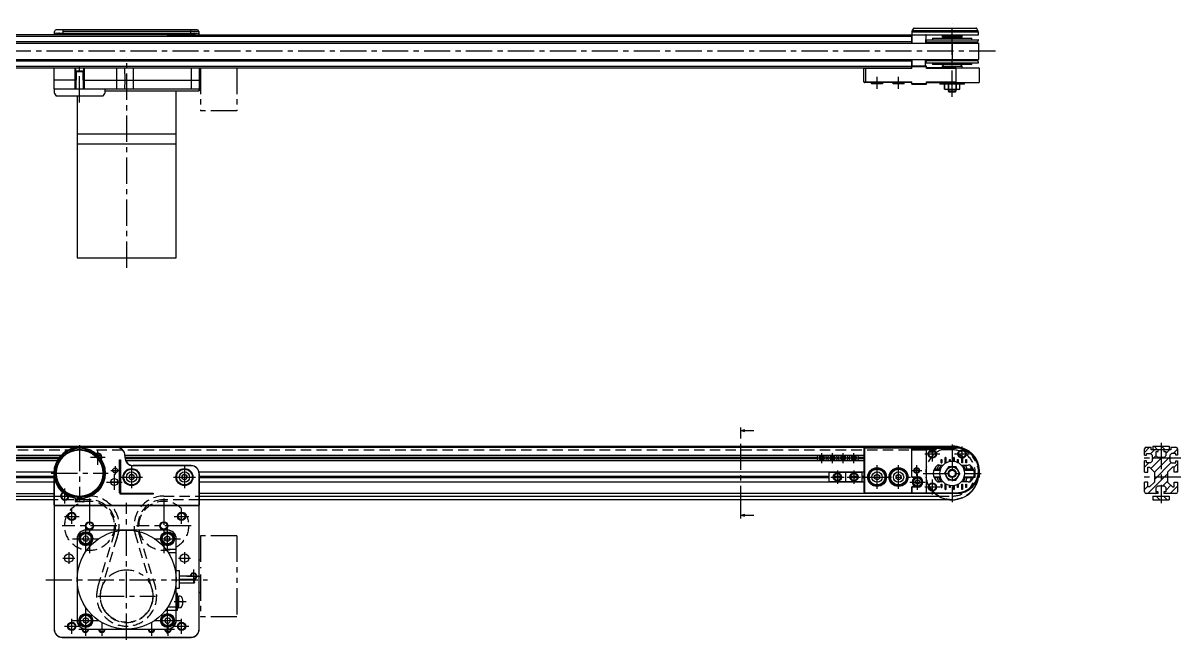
# Model space of a CAD drawing. Extents: x 0 to 1371, y -8 to 382.
# Drawn here: x 670 to 1371, y 9 to 382 of the extents above; entities that cross this region are included whole.
import ezdxf

# ---------------------------------------------------------------- set-up
doc = ezdxf.new("R2010")
doc.units = 0
doc.header["$LTSCALE"] = 0.5
for name, pattern in [('CENTER', [50.8, 31.75, -6.35, 6.35, -6.35]), ('DASHED', [19.05, 12.7, -6.35]), ('PHANTOM', [63.5, 31.75, -6.35, 6.35, -6.35, 6.35, -6.35])]:
    doc.linetypes.add(name, pattern=pattern)
for name, color, linetype in [('MSM_CENTER', 1, 'CENTER'), ('MSM_CONTINUOUS', 7, 'CONTINUOUS'), ('MSM_DASHED', 4, 'DASHED'), ('MSM_IMAGINARY', 6, 'PHANTOM'), ('MSM_NARROW', 5, 'CONTINUOUS')]:
    doc.layers.add(name, color=color, linetype=linetype)

msp = doc.modelspace()

# ---------------------------------------------------------------- linework, layer by layer
at = {"layer": 'MSM_CENTER'}
for p, q in [((1232.2, 337.2), (1232.2, 381.7)), ((1258.4, 364.7), (206, 364.7)), ((703.72, 333.7), (703.72, 358.7)), ((732.22, 233.7), (732.22, 360.7)), ((1186.7, 341.95), (1186.7, 349.2)), ((1199.7, 341.95), (1199.7, 349.2)), ((703.72, 126.4), (703.72, 92)), ((1104.16, 85.9), (1104.16, 133.1)), ((1232.2, 126.68), (1232.2, 91.72)), ((1358.7, 127.7), (1358.7, 91.3)), ((714.72, 114.5), (714.72, 123.5)), ((1153.2, 115.5), (1153.2, 121.5)), ((1159.7, 115.5), (1159.7, 121.5)), ((1166.2, 115.5), (1166.2, 121.5)), ((1172.7, 115.5), (1172.7, 121.5)), ((1215.7, 121), (1224.7, 121)), ((1220.2, 116.5), (1220.2, 125.5)), ((1233.7, 121), (1242.7, 121)), ((1238.2, 116.5), (1238.2, 125.5)), ((710.22, 119), (719.22, 119)), ((725.22, 113.5), (725.22, 108.5)), ((735.22, 113.67), (735.22, 100.33)), ((767.22, 113.67), (767.22, 100.33)), ((1156.2, 118.5), (1148.02, 118.5)), ((1162.7, 118.5), (1156.7, 118.5)), ((1169.2, 118.5), (1163.2, 118.5)), ((1177.88, 118.5), (1169.7, 118.5)), ((1186.7, 99.8), (1186.7, 114.2)), ((1199.7, 99.8), (1199.7, 114.2)), ((1210.7, 107.8), (1210.7, 114.2)), ((1370.7, 118.5), (1346.7, 118.5)), ((686.52, 109.39), (720.92, 109.39)), ((722.72, 111), (727.72, 111)), ((724.72, 108.75), (724.72, 99.25)), ((728.54, 107), (741.89, 107)), ((760.54, 107), (773.89, 107)), ((1158.7, 107), (1166.7, 107)), ((1162.7, 111), (1162.7, 103)), ((1168.7, 107), (1176.7, 107)), ((1172.7, 111), (1172.7, 103)), ((1179.5, 107), (1206.9, 107)), ((1207.5, 111), (1213.9, 111)), ((1211.2, 99.29), (1211.2, 108.71)), ((1214.72, 109.2), (1249.68, 109.2)), ((1220.2, 96.5), (1220.2, 105.5)), ((1370.7, 107), (1346.7, 107)), ((694.72, 91), (694.72, 100)), ((719.97, 104), (729.47, 104)), ((1206.49, 104), (1215.92, 104)), ((1215.7, 101), (1224.7, 101)), ((709.7, 94), (709.7, 61)), ((732.2, 8.5), (732.2, 91.5)), ((754.7, 94), (754.7, 61)), ((698.97, 78.7), (698.97, 87.7)), ((765.47, 78.7), (765.47, 87.7)), ((726.22, 77.5), (693.2, 77.5)), ((694.47, 83.2), (703.47, 83.2)), ((707.47, 61.7), (707.47, 77.7)), ((771.22, 77.5), (738.2, 77.5)), ((756.96, 61.7), (756.96, 77.7)), ((760.97, 83.2), (769.97, 83.2)), ((699.47, 69.7), (715.47, 69.7)), ((748.96, 69.7), (764.96, 69.7)), ((693.62, 58), (700.82, 58)), ((697.22, 61.6), (697.22, 54.4)), ((763.62, 58), (770.82, 58)), ((767.22, 61.6), (767.22, 54.4)), ((772.72, 51), (772.72, 43)), ((683.23, 44.88), (781.23, 44.88)), ((768.72, 47), (776.72, 47)), ((707.47, 12.2), (707.47, 28.2)), ((714.8, 35), (749.63, 35)), ((756.96, 12.2), (756.96, 28.2)), ((768.3, 31.45), (761.02, 31.45)), ((698.97, 12.2), (698.97, 21.2)), ((765.47, 12.2), (765.47, 21.2)), ((694.47, 16.7), (703.47, 16.7)), ((699.47, 20.2), (715.47, 20.2)), ((703.22, 15), (711.22, 15)), ((707.22, 19), (707.22, 11)), ((713.22, 15), (721.22, 15)), ((717.22, 19), (717.22, 11)), ((743.22, 15), (751.22, 15)), ((747.22, 19), (747.22, 11)), ((748.96, 20.2), (764.96, 20.2)), ((753.22, 15), (761.22, 15)), ((757.22, 19), (757.22, 11)), ((760.97, 16.7), (769.97, 16.7))]:
    msp.add_line(p, q, dxfattribs=at)
at = {"layer": 'MSM_CONTINUOUS'}
for p, q in [((1209.14, 378.7), (1246.61, 378.7)), ((772.88, 374.72), (256.7, 374.72)), ((1207.7, 373.7), (256.7, 373.7)), ((688.55, 374.72), (688.58, 376.72)), ((774.85, 377.7), (689.58, 377.7)), ((689.78, 375.7), (774.66, 375.7)), ((691.55, 374.72), (691.55, 375.7)), ((693.58, 377.7), (693.58, 375.7)), ((775.85, 376.72), (693.58, 376.72)), ((756.7, 374.7), (1207.7, 374.7)), ((770.85, 377.7), (770.85, 375.7)), ((772.88, 375.7), (772.88, 374.72)), ((773.88, 374.72), (773.88, 374.7)), ((775.85, 376.72), (775.88, 374.7)), ((1207.73, 376.25), (1207.7, 374.7)), ((1207.7, 374.7), (1207.7, 374.7)), ((1207.7, 374.7), (1207.7, 374.7)), ((1207.7, 374.7), (1248.1, 374.7)), ((1207.7, 374.7), (1207.7, 369.7)), ((1216.2, 374.5), (1207.7, 374.5)), ((1207.79, 369.7), (1207.7, 374.5)), ((1248.07, 376.25), (1207.73, 376.25)), ((1208.71, 378.45), (1207.99, 377.22)), ((1207.99, 377.22), (1247.8, 377.22)), ((1208.2, 374.7), (1208.2, 374.5)), ((1247.09, 378.45), (1208.71, 378.45)), ((1215.7, 374.7), (1215.7, 374.5)), ((1216.2, 374.5), (1216.11, 369.7)), ((1216.42, 371.7), (1247.98, 371.7)), ((1220.2, 372.7), (1220.2, 371.7)), ((1220.2, 372.7), (1244.2, 372.7)), ((1226.29, 373.2), (1226.29, 374)), ((1238.2, 374), (1226.29, 374)), ((1238.2, 373.2), (1226.29, 373.2)), ((1227.2, 373.2), (1227.2, 373.17)), ((1228.15, 372.8), (1227.22, 373.2)), ((1228.15, 372.8), (1230.25, 373.2)), ((1228.96, 372.98), (1228.15, 372.8)), ((1228.2, 374.7), (1228.2, 374)), ((1228.2, 372.71), (1228.2, 372.7)), ((1228.96, 372.98), (1228.3, 373.2)), ((1229.61, 373.1), (1228.5, 373.1)), ((1229.11, 373.12), (1228.77, 373.2)), ((1230.13, 373.2), (1228.96, 372.98)), ((1229.94, 373.16), (1229.78, 373.2)), ((1234.91, 373.1), (1230.26, 373.1)), ((1230.86, 373.1), (1230.53, 373.15)), ((1234.57, 373.2), (1236.75, 372.7)), ((1236.76, 372.8), (1235.04, 373.2)), ((1236.13, 373.1), (1235.47, 373.1)), ((1236.75, 372.7), (1235.85, 372.88)), ((1235.92, 373), (1236.18, 373.2)), ((1236.17, 373.19), (1236.19, 373.17)), ((1236.2, 374), (1236.2, 374.7)), ((1236.2, 372.7), (1236.2, 372.81)), ((1237.16, 373.2), (1236.76, 372.8)), ((1237.16, 373.2), (1237.19, 373.04)), ((1237.2, 372.99), (1237.2, 373.09)), ((1238.2, 373.2), (1238.2, 374)), ((1244.2, 371.7), (1244.2, 372.7)), ((1247.8, 377.22), (1247.09, 378.45)), ((1248.1, 374.7), (1248.07, 376.26)), ((216, 369.7), (1248.4, 369.7)), ((256.7, 370.7), (1207.7, 370.7)), ((1216.75, 370.2), (1216.75, 369.7)), ((1239.32, 370.2), (1216.75, 370.2)), ((1217.86, 370.2), (1217.86, 369.7)), ((1220.32, 370.2), (1220.32, 369.7)), ((1223.88, 370.2), (1223.88, 369.7)), ((1232.2, 369.7), (1232.2, 359.7)), ((1239.32, 369.7), (1239.32, 370.2)), ((1247.65, 370.2), (1239.33, 370.2)), ((1243.14, 369.7), (1243.14, 370.2)), ((1245.95, 369.7), (1245.95, 370.2)), ((1247.47, 369.7), (1247.47, 370.2)), ((1247.65, 369.7), (1247.65, 370.2)), ((1248.4, 359.7), (1248.4, 369.7)), ((216, 359.7), (1248.4, 359.7)), ((1207.7, 358.7), (256.7, 358.7)), ((1207.7, 354.7), (1207.7, 359.7)), ((1208.03, 355.9), (1207.96, 359.7)), ((1215.94, 359.7), (1215.87, 355.9)), ((1216.42, 357.7), (1247.98, 357.7)), ((1216.75, 359.7), (1216.75, 359.2)), ((1216.75, 359.2), (1239.32, 359.2)), ((1217.86, 359.7), (1217.86, 359.2)), ((1220.2, 357.7), (1220.2, 356.7)), ((1220.32, 359.7), (1220.32, 359.2)), ((1223.88, 359.7), (1223.88, 359.2)), ((1239.32, 359.2), (1239.32, 359.7)), ((1239.33, 359.2), (1247.65, 359.2)), ((1243.14, 359.2), (1243.14, 359.7)), ((1244.2, 356.7), (1244.2, 357.7)), ((1245.95, 359.2), (1245.95, 359.7)), ((1247.47, 359.2), (1247.47, 359.7)), ((1247.65, 359.2), (1247.65, 359.7)), ((256.7, 355.7), (1207.7, 355.7)), ((256.7, 354.7), (1207.7, 354.7)), ((688.22, 347.2), (688.35, 354.7)), ((700.98, 347.2), (700.98, 354.7)), ((701.22, 341.87), (701.44, 354.7)), ((701.22, 341.7), (701.22, 354.7)), ((701.57, 352.21), (701.39, 341.7)), ((706.02, 352.7), (701.41, 352.7)), ((705.86, 352.21), (701.57, 352.21)), ((706.05, 341.7), (705.86, 352.21)), ((705.99, 354.7), (706.22, 341.7)), ((706.22, 341.7), (706.22, 354.7)), ((706.42, 354.7), (706.42, 341.7)), ((726.22, 341.7), (726.22, 354.7)), ((731.22, 347.2), (731.09, 354.7)), ((736.22, 354.7), (736.22, 341.7)), ((771.22, 354.7), (771.22, 341.7)), ((776.09, 354.7), (776.22, 347.2)), ((1178.7, 346.2), (1178.7, 354.2)), ((1207.69, 354.2), (1178.7, 354.2)), ((1179.7, 354.7), (1179.7, 345.7)), ((1207.69, 354.2), (1207.71, 355.2)), ((1207.72, 355.7), (1207.71, 355.2)), ((1216.7, 355.2), (1207.71, 355.2)), ((1216.7, 355.7), (1207.72, 355.7)), ((1208.23, 355.7), (1208.03, 355.9)), ((1208.03, 355.9), (1215.87, 355.9)), ((1208.2, 355.9), (1208.23, 355.7)), ((1215.7, 355.9), (1215.67, 355.7)), ((1215.67, 355.7), (1215.87, 355.9)), ((1216.7, 354.2), (1216.7, 355.7)), ((1234.7, 354.7), (1216.7, 354.7)), ((1234.7, 354.2), (1216.7, 354.2)), ((1244.2, 356.7), (1220.2, 356.7)), ((1227.2, 356.7), (1226.2, 355.7)), ((1226.2, 355.7), (1226.2, 354.7)), ((1226.2, 355.7), (1238.2, 355.7)), ((1234.7, 345.7), (1234.7, 354.7)), ((1234.7, 354.7), (1248.2, 354.7)), ((1238.2, 355.7), (1237.2, 356.7)), ((1238.2, 354.7), (1238.2, 355.7)), ((1248.7, 346.2), (1248.7, 354.2)), ((700.98, 347.2), (688.22, 347.2)), ((688.31, 341.7), (688.22, 347.2)), ((700.98, 341.7), (700.98, 347.2)), ((706.22, 347.2), (776.22, 347.2)), ((731.12, 341.7), (731.22, 347.2)), ((776.22, 347.2), (776.12, 341.7)), ((1178.7, 346.2), (1207.69, 346.2)), ((1207.7, 345.7), (1179.2, 345.7)), ((1189.83, 344.95), (1183.57, 344.95)), ((1202.83, 344.95), (1196.58, 344.95)), ((1207.71, 345.2), (1207.69, 346.2)), ((1207.71, 345.2), (1216.7, 345.2)), ((1207.72, 344.7), (1207.71, 345.2)), ((1207.72, 344.7), (1216.7, 344.7)), ((1216.7, 346.2), (1234.7, 346.2)), ((1216.7, 344.7), (1216.7, 346.2)), ((1216.7, 345.7), (1248.2, 345.7)), ((1224.7, 345.7), (1224.7, 344.7)), ((1239.7, 344.7), (1224.7, 344.7)), ((1228.2, 344.7), (1227.6, 344.54)), ((1228.78, 344.7), (1227.6, 344.54)), ((1227.6, 344.54), (1227.6, 341.66)), ((1227.6, 344.54), (1227.6, 344.54)), ((1227.6, 341.66), (1227.6, 344.54)), ((1229.97, 344.54), (1228.78, 344.7)), ((1229.97, 344.54), (1230.02, 344.54)), ((1229.97, 341.66), (1229.97, 344.54)), ((1232.3, 344.7), (1230.02, 344.54)), ((1230.02, 344.54), (1230.02, 341.66)), ((1234.57, 344.54), (1232.3, 344.7)), ((1234.57, 341.66), (1234.57, 344.54)), ((1234.62, 344.54), (1234.57, 344.54)), ((1235.71, 344.7), (1234.62, 344.54)), ((1234.62, 344.54), (1234.62, 341.66)), ((1236.8, 344.54), (1235.71, 344.7)), ((1236.8, 344.54), (1236.2, 344.7)), ((1236.8, 341.66), (1236.8, 344.54)), ((1239.7, 344.7), (1239.7, 345.7)), ((688.22, 341.7), (688.24, 340.15)), ((776.12, 341.7), (688.22, 341.7)), ((688.51, 339.19), (689.23, 337.95)), ((689.66, 337.7), (717.77, 337.7)), ((702.22, 337.7), (702.22, 239.7)), ((718.21, 337.95), (718.92, 339.19)), ((719.19, 340.15), (719.22, 341.7)), ((719.2, 340.7), (776.1, 340.7)), ((762.22, 239.7), (762.22, 340.7)), ((775.92, 341.51), (775.91, 340.89)), ((775.91, 340.89), (776.1, 340.7)), ((775.92, 341.51), (776.12, 341.5)), ((776.12, 341.5), (776.1, 340.7)), ((776.12, 341.5), (776.12, 341.7)), ((1227.6, 341.66), (1228.2, 341.5)), ((1228.78, 341.5), (1227.6, 341.66)), ((1227.6, 341.66), (1227.6, 341.66)), ((1236.2, 341.5), (1228.2, 341.5)), ((1229.97, 341.66), (1228.78, 341.5)), ((1229.7, 341.5), (1229.7, 340.7)), ((1229.7, 340.7), (1230.2, 340.2)), ((1229.7, 340.7), (1234.7, 340.7)), ((1229.97, 341.66), (1230.02, 341.66)), ((1232.3, 341.5), (1230.02, 341.66)), ((1230.2, 340.2), (1234.2, 340.2)), ((1234.57, 341.66), (1232.3, 341.5)), ((1234.2, 340.2), (1234.7, 340.7)), ((1234.57, 341.66), (1234.62, 341.66)), ((1235.71, 341.5), (1234.62, 341.66)), ((1234.7, 340.7), (1234.7, 341.5)), ((1236.8, 341.66), (1235.71, 341.5)), ((1236.2, 341.5), (1236.8, 341.66)), ((702.22, 314.7), (762.22, 314.7)), ((762.22, 308.4), (702.22, 308.4)), ((702.22, 239.7), (762.22, 239.7)), ((1104.16, 133.1), (1104.16, 137.1)), ((1104.16, 135.1), (1106.66, 135.77)), ((1104.16, 135.1), (1112.16, 135.1)), ((1106.66, 134.43), (1104.16, 135.1)), ((229.7, 125), (1234.7, 125)), ((232.2, 125.7), (1232.2, 125.7)), ((285.7, 120.2), (692.5, 120.2)), ((700.98, 124.66), (700.98, 124.76)), ((706.22, 124.8), (706.22, 124.69)), ((706.42, 125), (706.42, 124.9)), ((726.22, 124.9), (706.42, 124.9)), ((714.83, 120.2), (716.5, 120.2)), ((726.22, 124.9), (726.22, 125)), ((731.12, 120), (731.12, 119)), ((731.12, 120), (731.22, 120)), ((731.21, 120.2), (1178.7, 120.2)), ((731.22, 119), (731.22, 120)), ((1151.01, 120.2), (1150.02, 118.5)), ((1152.33, 118.47), (1152.74, 119.23)), ((1152.74, 119.23), (1153.6, 119.27)), ((1153.6, 119.27), (1154.07, 118.53)), ((1156.38, 118.5), (1155.39, 120.2)), ((1157.51, 120.2), (1156.52, 118.5)), ((1162.88, 118.5), (1161.89, 120.2)), ((1164.01, 120.2), (1163.02, 118.5)), ((1169.38, 118.5), (1168.39, 120.2)), ((1170.51, 120.2), (1169.52, 118.5)), ((1171.83, 118.47), (1172.24, 119.23)), ((1172.24, 119.23), (1173.1, 119.27)), ((1173.1, 119.27), (1173.57, 118.53)), ((1175.88, 118.5), (1174.89, 120.2)), ((1178.7, 124), (1178.7, 98)), ((1179.2, 124), (1178.7, 124)), ((1179.2, 124), (1179.2, 98)), ((1179.7, 125), (1179.7, 124.5)), ((1207.7, 124.5), (1179.7, 124.5)), ((1207.7, 124.5), (1207.69, 125)), ((1207.7, 107.14), (1207.7, 124.5)), ((1207.72, 124.5), (1207.71, 125)), ((1207.71, 123.5), (1207.72, 123.7)), ((1207.72, 123.3), (1207.71, 123.5)), ((1207.71, 123.5), (1216.7, 123.5)), ((1207.72, 124.5), (1207.72, 123.7)), ((1207.72, 124.5), (1234.7, 124.5)), ((1207.72, 123.7), (1216.7, 123.7)), ((1207.72, 107.2), (1207.72, 123.3)), ((1216.7, 123.3), (1207.72, 123.3)), ((1216.7, 97), (1216.7, 125)), ((1222.01, 122.01), (1218.39, 122.01)), ((1222.01, 122), (1218.39, 122)), ((1234.7, 124.5), (1234.7, 125)), ((1348.7, 120.2), (1348.7, 124)), ((1348.7, 120.2), (1349.8, 120.2)), ((1349.7, 125), (1352.7, 125)), ((1349.8, 121.35), (1352.4, 121.35)), ((1349.8, 120.2), (1349.8, 121.35)), ((1353.4, 120.35), (1352.4, 121.35)), ((1352.7, 123.5), (1352.7, 125)), ((1364.7, 123.5), (1352.7, 123.5)), ((1353.4, 120.35), (1353.4, 119.02)), ((1353.7, 125.7), (1353.7, 123.5)), ((1353.7, 125.7), (1363.7, 125.7)), ((1355.85, 122.4), (1357, 122.4)), ((1355.85, 119.8), (1355.85, 122.4)), ((1355.85, 119.8), (1356.85, 118.8)), ((1357, 122.4), (1357, 123.5)), ((1360.4, 123.5), (1360.4, 122.4)), ((1360.4, 122.4), (1361.55, 122.4)), ((1360.55, 118.8), (1361.55, 119.8)), ((1361.55, 122.4), (1361.55, 119.8)), ((1363.7, 125.7), (1363.7, 123.5)), ((1365, 121.35), (1364, 120.35)), ((1364, 120.35), (1364, 119.02)), ((1364.7, 125), (1364.7, 123.5)), ((1364.7, 125), (1367.7, 125)), ((1367.6, 121.35), (1365, 121.35)), ((1367.6, 120.2), (1367.6, 121.35)), ((1368.7, 120.2), (1367.6, 120.2)), ((1368.7, 124), (1368.7, 120.2)), ((285.7, 119.02), (691.48, 119.02)), ((691.1, 118.5), (285.7, 118.5)), ((690.74, 117.98), (285.7, 117.98)), ((690.03, 116.8), (285.7, 116.8)), ((715.71, 119.02), (716.87, 119.02)), ((716.81, 118.5), (716.26, 118.5)), ((727.97, 117.5), (728.47, 117.5)), ((727.97, 97.5), (727.97, 117.5)), ((728.47, 117.5), (728.47, 97.5)), ((731.12, 119), (731.22, 119)), ((731.22, 119.02), (1150.32, 119.02)), ((1150.02, 118.5), (731.24, 118.5)), ((1150.32, 117.98), (731.32, 117.98)), ((1178.7, 116.8), (731.73, 116.8)), ((736.22, 114), (736.22, 113.9)), ((771.22, 114), (736.22, 114)), ((771.22, 113.9), (736.22, 113.9)), ((771.22, 114), (771.22, 113.9)), ((1150.02, 118.5), (1151.01, 116.8)), ((1152.8, 117.73), (1152.33, 118.47)), ((1153.66, 117.77), (1152.8, 117.73)), ((1154.07, 118.53), (1153.66, 117.77)), ((1155.39, 116.8), (1156.38, 118.5)), ((1156.08, 119.02), (1156.82, 119.02)), ((1156.82, 117.98), (1156.08, 117.98)), ((1156.52, 118.5), (1156.38, 118.5)), ((1156.52, 118.5), (1157.51, 116.8)), ((1160.93, 118.5), (1158.47, 118.5)), ((1158.59, 119.02), (1160.81, 119.02)), ((1160.81, 117.98), (1158.59, 117.98)), ((1161.89, 116.8), (1162.88, 118.5)), ((1162.58, 119.02), (1163.32, 119.02)), ((1163.32, 117.98), (1162.58, 117.98)), ((1163.02, 118.5), (1162.88, 118.5)), ((1163.02, 118.5), (1164.01, 116.8)), ((1167.43, 118.5), (1164.97, 118.5)), ((1165.09, 119.02), (1167.31, 119.02)), ((1167.31, 117.98), (1165.09, 117.98)), ((1168.39, 116.8), (1169.38, 118.5)), ((1169.08, 119.02), (1169.82, 119.02)), ((1169.82, 117.98), (1169.08, 117.98)), ((1169.52, 118.5), (1169.38, 118.5)), ((1169.52, 118.5), (1170.51, 116.8)), ((1172.3, 117.73), (1171.83, 118.47)), ((1173.16, 117.77), (1172.3, 117.73)), ((1173.57, 118.53), (1173.16, 117.77)), ((1174.89, 116.8), (1175.88, 118.5)), ((1175.58, 119.02), (1178.7, 119.02)), ((1178.7, 117.98), (1175.58, 117.98)), ((1178.7, 118.5), (1175.88, 118.5)), ((1224.49, 114.2), (1226.61, 114.2)), ((1225.5, 117.63), (1225.9, 117.63)), ((1225.5, 115.67), (1225.5, 117.63)), ((1225.5, 117.63), (1225.7, 117.63)), ((1225.9, 115.67), (1225.5, 115.67)), ((1225.5, 115.67), (1225.7, 115.67)), ((1225.7, 115.67), (1225.7, 117.63)), ((1225.7, 117.63), (1225.9, 117.63)), ((1225.7, 115.67), (1225.9, 115.67)), ((1225.9, 117.63), (1225.9, 115.67)), ((1228, 115.67), (1228, 118.83)), ((1228, 118.83), (1228.4, 118.83)), ((1228, 118.83), (1228.2, 118.83)), ((1228.4, 115.67), (1228, 115.67)), ((1228, 115.67), (1228.2, 115.67)), ((1228.2, 118.83), (1228.2, 115.67)), ((1228.4, 118.83), (1228.2, 118.83)), ((1228.2, 115.67), (1228.4, 115.67)), ((1228.4, 118.83), (1228.4, 115.67)), ((1229.97, 113.22), (1228.78, 111.28)), ((1232.3, 113.2), (1230.02, 113.25)), ((1230.5, 117.63), (1230.9, 117.63)), ((1230.5, 116.5), (1230.5, 117.63)), ((1230.5, 117.63), (1230.7, 117.63)), ((1230.7, 116.55), (1230.7, 117.63)), ((1230.7, 117.63), (1230.9, 117.63)), ((1230.9, 117.63), (1230.9, 116.59)), ((1234.57, 113.14), (1232.3, 113.2)), ((1233, 116.66), (1233, 118.83)), ((1233, 118.83), (1233.4, 118.83)), ((1233, 118.83), (1233.2, 118.83)), ((1233.4, 118.83), (1233.2, 118.83)), ((1233.2, 118.83), (1233.2, 116.63)), ((1233.4, 118.83), (1233.4, 116.6)), ((1235.71, 111.12), (1234.62, 113.11)), ((1235.5, 117.65), (1235.9, 117.65)), ((1235.5, 115.93), (1235.5, 117.65)), ((1235.7, 115.83), (1235.7, 117.65)), ((1235.9, 117.65), (1235.9, 115.72)), ((1237.79, 114.2), (1241.91, 114.2)), ((1238, 118.85), (1238.13, 118.85)), ((1238, 115.65), (1238, 118.85)), ((1238.4, 115.65), (1238, 115.65)), ((1238.2, 115.65), (1238.2, 118.85)), ((1238.27, 118.85), (1238.4, 118.85)), ((1238.4, 118.85), (1238.4, 115.65)), ((1240.5, 117.65), (1240.9, 117.65)), ((1240.5, 115.65), (1240.5, 117.65)), ((1240.9, 115.65), (1240.5, 115.65)), ((1240.7, 115.65), (1240.7, 117.65)), ((1240.9, 117.65), (1240.9, 115.65)), ((1348.7, 110), (1348.7, 116.8)), ((1349.8, 116.8), (1348.7, 116.8)), ((1349.8, 115.65), (1349.8, 116.8)), ((1352.4, 115.65), (1349.8, 115.65)), ((1350.7, 113), (1351.7, 113)), ((1350.7, 110), (1350.7, 113)), ((1354.7, 110), (1351.7, 113)), ((1352.4, 115.65), (1353.4, 116.65)), ((1353.4, 119.02), (1353.7, 118.5)), ((1353.7, 118.5), (1353.4, 117.98)), ((1353.4, 117.98), (1353.4, 116.65)), ((1358.18, 118.8), (1356.85, 118.8)), ((1358.7, 118.5), (1358.18, 118.8)), ((1359.22, 118.8), (1358.7, 118.5)), ((1360.55, 118.8), (1359.22, 118.8)), ((1365.7, 113), (1362.7, 110)), ((1364, 119.02), (1363.7, 118.5)), ((1363.7, 118.5), (1364, 117.98)), ((1364, 117.98), (1364, 116.65)), ((1364, 116.65), (1365, 115.65)), ((1365, 115.65), (1367.6, 115.65)), ((1366.7, 113), (1365.7, 113)), ((1366.7, 110), (1366.7, 113)), ((1367.6, 115.65), (1367.6, 116.8)), ((1367.6, 116.8), (1368.7, 116.8)), ((1368.7, 116.8), (1368.7, 110)), ((688.22, 110), (285.7, 110)), ((285.7, 107.52), (688.22, 107.52)), ((688.22, 107), (285.7, 107)), ((688.22, 106.48), (285.7, 106.48)), ((688.22, 109.5), (688.22, 15)), ((688.31, 90.03), (688.31, 107.67)), ((735.2, 108.73), (733.71, 107.85)), ((733.71, 107.85), (733.72, 106.12)), ((733.72, 106.12), (735.23, 105.27)), ((736.71, 107.88), (735.2, 108.73)), ((735.23, 105.27), (736.72, 106.15)), ((736.72, 106.15), (736.71, 107.88)), ((767.2, 108.73), (765.71, 107.85)), ((765.71, 107.85), (765.72, 106.12)), ((765.72, 106.12), (767.23, 105.27)), ((768.71, 107.88), (767.2, 108.73)), ((767.23, 105.27), (768.72, 106.15)), ((768.72, 106.15), (768.71, 107.88)), ((1178.7, 110), (776.11, 110)), ((776.12, 109), (776.12, 90.03)), ((776.22, 109), (776.12, 109)), ((776.22, 15), (776.22, 109)), ((776.22, 107.52), (1157.7, 107.52)), ((1157.7, 107), (776.22, 107)), ((1157.7, 106.48), (776.22, 106.48)), ((1157.7, 104), (1157.7, 110)), ((1177.7, 109.9), (1157.7, 109.9)), ((1177.7, 109.7), (1157.7, 109.7)), ((1164.77, 107), (1160.63, 107)), ((1160.7, 107.52), (1164.7, 107.52)), ((1164.7, 106.48), (1160.7, 106.48)), ((1167.7, 104), (1167.7, 110)), ((1174.77, 107), (1170.63, 107)), ((1170.7, 107.52), (1174.7, 107.52)), ((1174.7, 106.48), (1170.7, 106.48)), ((1177.7, 104), (1177.7, 110)), ((1177.7, 107.52), (1178.7, 107.52)), ((1178.7, 107), (1177.7, 107)), ((1178.7, 106.48), (1177.7, 106.48)), ((1185.2, 107.87), (1186.7, 108.73)), ((1185.2, 106.13), (1185.2, 107.87)), ((1186.7, 105.27), (1185.2, 106.13)), ((1186.7, 108.73), (1188.2, 107.87)), ((1188.2, 106.13), (1186.7, 105.27)), ((1188.2, 107.87), (1188.2, 106.13)), ((1198.19, 107.84), (1199.67, 108.73)), ((1198.21, 106.11), (1198.19, 107.84)), ((1199.73, 105.27), (1198.21, 106.11)), ((1199.67, 108.73), (1201.19, 107.89)), ((1201.21, 106.16), (1199.73, 105.27)), ((1201.19, 107.89), (1201.21, 106.16)), ((1207.7, 107.2), (1211.48, 107.2)), ((1207.9, 107), (1211.48, 107)), ((1207.9, 106.8), (1207.9, 107)), ((1209.62, 106.8), (1207.9, 106.8)), ((1209.45, 111.7), (1209.31, 111.56)), ((1212.03, 111.7), (1209.45, 111.7)), ((1209.45, 111.7), (1209.45, 110.17)), ((1209.52, 107), (1209.52, 106.8)), ((1209.53, 106.75), (1209.64, 106.56)), ((1209.95, 104.72), (1211.2, 105.44)), ((1210.94, 106.99), (1211.17, 107)), ((1211.2, 105.44), (1212.45, 104.72)), ((1211.41, 107), (1211.44, 107)), ((1211.43, 107), (1211.42, 107)), ((1211.44, 107), (1211.43, 107)), ((1211.44, 107), (1211.5, 107)), ((1211.48, 107.2), (1211.52, 107.2)), ((1211.48, 107.2), (1211.48, 107)), ((1211.5, 107), (1211.48, 107)), ((1211.5, 107), (1211.52, 107.2)), ((1225.13, 111.7), (1221.25, 111.7)), ((1221.25, 106.7), (1225.13, 106.7)), ((1228.78, 111.28), (1227.6, 109.34)), ((1227.6, 109.28), (1228.69, 107.28)), ((1228.69, 107.28), (1229.78, 105.29)), ((1229.83, 105.26), (1232.1, 105.2)), ((1232.1, 105.2), (1234.38, 105.15)), ((1234.43, 105.18), (1235.62, 107.12)), ((1235.62, 107.12), (1236.8, 109.06)), ((1236.8, 109.12), (1235.71, 111.12)), ((1245.15, 111.7), (1239.27, 111.7)), ((1239.27, 106.7), (1245.15, 106.7)), ((1248.02, 106.7), (1248.21, 106.7)), ((1248.21, 106.7), (1248.21, 107.33)), ((1248.21, 106.7), (1248.7, 107.19)), ((1248.7, 111.21), (1248.7, 111.21)), ((1248.7, 107.19), (1248.7, 111.21)), ((1348.7, 110), (1350.7, 110)), ((1354.7, 110), (1354.7, 107.52)), ((1354.7, 107.52), (1355, 107)), ((1355, 107), (1354.7, 106.48)), ((1354.7, 106.48), (1354.7, 104)), ((1362.7, 107.52), (1362.4, 107)), ((1362.4, 107), (1362.7, 106.48)), ((1362.7, 110), (1362.7, 107.52)), ((1362.7, 106.48), (1362.7, 104)), ((1368.7, 110), (1366.7, 110)), ((688.22, 104), (285.7, 104)), ((726.87, 104), (722.57, 104)), ((1178.7, 104), (776.22, 104)), ((1157.7, 104.3), (1177.7, 104.3)), ((1157.7, 104.1), (1177.7, 104.1)), ((1207.7, 97.5), (1207.7, 100.86)), ((1207.71, 100.8), (1207.7, 100.8)), ((1207.71, 97.5), (1207.71, 100.8)), ((1207.9, 101.2), (1209.52, 101.2)), ((1207.9, 101), (1207.9, 101.2)), ((1211.48, 101), (1207.9, 101)), ((1207.91, 97.5), (1207.91, 100.8)), ((1211.48, 100.8), (1207.91, 100.8)), ((1209.52, 101.2), (1209.59, 101.22)), ((1209.52, 101.2), (1209.52, 101)), ((1209.64, 101.44), (1209.53, 101.25)), ((1209.95, 103.28), (1209.95, 104.72)), ((1211.2, 102.56), (1209.95, 103.28)), ((1210.89, 101.02), (1210.63, 101.04)), ((1210.93, 101.01), (1210.89, 101.02)), ((1211.17, 101), (1210.93, 101.01)), ((1212.45, 103.28), (1211.2, 102.56)), ((1211.48, 101), (1211.5, 101)), ((1211.48, 100.8), (1211.48, 101)), ((1211.52, 100.8), (1211.48, 100.8)), ((1211.52, 100.8), (1211.5, 101)), ((1212.45, 104.72), (1212.45, 103.28)), ((1218.39, 100), (1219.13, 100)), ((1218.39, 99.99), (1219.13, 99.99)), ((1226.61, 104.2), (1224.49, 104.2)), ((1225.5, 102.73), (1225.9, 102.73)), ((1225.5, 100.77), (1225.5, 102.73)), ((1225.5, 102.73), (1225.7, 102.73)), ((1225.9, 100.77), (1225.5, 100.77)), ((1225.7, 100.77), (1225.5, 100.77)), ((1225.7, 102.73), (1225.7, 100.77)), ((1225.7, 102.73), (1225.9, 102.73)), ((1225.7, 100.77), (1225.9, 100.77)), ((1225.9, 102.73), (1225.9, 100.77)), ((1228, 102.73), (1228.4, 102.73)), ((1228, 99.57), (1228, 102.73)), ((1228, 102.73), (1228.2, 102.73)), ((1228.4, 99.57), (1228, 99.57)), ((1228.2, 99.57), (1228, 99.57)), ((1228.2, 102.73), (1228.2, 99.57)), ((1228.2, 102.73), (1228.4, 102.73)), ((1228.2, 99.57), (1228.4, 99.57)), ((1228.4, 102.73), (1228.4, 99.57)), ((1230.5, 100.75), (1230.5, 101.9)), ((1230.9, 100.75), (1230.5, 100.75)), ((1230.7, 101.85), (1230.7, 100.75)), ((1230.9, 101.81), (1230.9, 100.75)), ((1233, 99.57), (1233, 101.74)), ((1233.4, 99.57), (1233, 99.57)), ((1233.2, 99.57), (1233, 99.57)), ((1233.2, 101.77), (1233.2, 99.57)), ((1233.2, 99.57), (1233.4, 99.57)), ((1233.4, 101.8), (1233.4, 99.57)), ((1235.5, 100.75), (1235.5, 102.47)), ((1235.9, 100.75), (1235.5, 100.75)), ((1235.7, 102.57), (1235.7, 100.75)), ((1235.9, 102.68), (1235.9, 100.75)), ((1241.91, 104.2), (1237.79, 104.2)), ((1238, 102.75), (1238.4, 102.75)), ((1238, 99.55), (1238, 102.75)), ((1238.4, 99.55), (1238, 99.55)), ((1238.2, 102.75), (1238.2, 99.55)), ((1238.4, 102.75), (1238.4, 99.55)), ((1240.5, 102.75), (1240.9, 102.75)), ((1240.5, 100.75), (1240.5, 102.75)), ((1240.9, 100.75), (1240.5, 100.75)), ((1240.7, 102.75), (1240.7, 100.75)), ((1240.9, 102.75), (1240.9, 100.75)), ((1348.7, 98), (1348.7, 104)), ((1350.7, 104), (1348.7, 104)), ((1350.7, 101), (1350.7, 104)), ((1351.7, 101), (1350.7, 101)), ((1351.7, 101), (1354.7, 104)), ((1356.85, 101.7), (1355.85, 100.7)), ((1355.85, 98.1), (1355.85, 100.7)), ((1356.85, 101.7), (1358.18, 101.7)), ((1358.18, 101.7), (1358.7, 102)), ((1358.7, 102), (1359.22, 101.7)), ((1359.22, 101.7), (1360.55, 101.7)), ((1361.55, 100.7), (1360.55, 101.7)), ((1361.55, 100.7), (1361.55, 98.1)), ((1362.7, 104), (1365.7, 101)), ((1365.7, 101), (1366.7, 101)), ((1366.7, 101), (1366.7, 104)), ((1366.7, 104), (1368.7, 104)), ((1368.7, 104), (1368.7, 98)), ((229.7, 97), (688.22, 97)), ((688.22, 93.3), (233.84, 93.3)), ((240.43, 95.5), (688.22, 95.5)), ((692.56, 95.5), (696.84, 95.5)), ((701.22, 92.19), (701.22, 94.09)), ((703.44, 93.3), (701.22, 93.3)), ((706.02, 91.99), (701.42, 91.99)), ((706.22, 94.09), (706.22, 92.19)), ((728.47, 97.5), (727.97, 97.5)), ((728.22, 96.75), (728.22, 97.25)), ((728.22, 97.25), (748.22, 97.25)), ((748.22, 96.75), (728.22, 96.75)), ((748.22, 97.25), (748.22, 96.75)), ((1234.7, 97), (776.22, 97)), ((776.22, 95.5), (1223.97, 95.5)), ((1230.56, 93.3), (776.22, 93.3)), ((1178.7, 98), (1179.2, 98)), ((1179.7, 97.5), (1207.7, 97.5)), ((1179.7, 97.5), (1179.7, 97)), ((1207.7, 97.2), (1207.7, 97.5)), ((1207.7, 97.2), (1207.71, 97.2)), ((1207.7, 97.2), (1207.89, 97)), ((1207.71, 97.2), (1207.71, 97.5)), ((1207.71, 97.5), (1234.7, 97.5)), ((1207.91, 97), (1207.71, 97.2)), ((1207.91, 97.5), (1207.91, 97)), ((1234.7, 97), (1234.7, 97.5)), ((1357, 97), (1349.7, 97)), ((1353.7, 95.5), (1363.7, 95.5)), ((1353.7, 95.5), (1353.7, 93.3)), ((1353.7, 93.3), (1363.7, 93.3)), ((1357, 98.1), (1355.85, 98.1)), ((1357, 97), (1357, 98.1)), ((1361.55, 98.1), (1360.4, 98.1)), ((1360.4, 98.1), (1360.4, 97)), ((1367.7, 97), (1360.4, 97)), ((1363.7, 95.5), (1363.7, 93.3)), ((688.33, 89.65), (688.32, 89.69)), ((776.1, 89.66), (688.33, 89.66)), ((688.33, 89.65), (688.33, 15)), ((688.52, 90.09), (775.92, 90.09)), ((688.52, 90.09), (688.52, 89.89)), ((688.53, 89.86), (688.52, 89.89)), ((688.52, 89.89), (775.92, 89.89)), ((775.91, 89.86), (688.53, 89.86)), ((775.92, 89.89), (775.91, 89.86)), ((775.92, 90.09), (775.92, 89.89)), ((776.12, 89.69), (776.1, 89.65)), ((776.1, 15), (776.1, 89.65)), ((1104.16, 81.9), (1104.16, 85.9)), ((1104.16, 83.9), (1106.66, 84.57)), ((1104.16, 83.9), (1112.16, 83.9)), ((1106.66, 83.23), (1104.16, 83.9)), ((705.74, 69.55), (706.47, 71.12)), ((708.2, 71.27), (706.47, 71.12)), ((756.82, 74.95), (707.62, 74.95)), ((708.2, 71.27), (709.19, 69.85)), ((755.4, 70.43), (756.82, 71.43)), ((755.55, 68.71), (755.4, 70.43)), ((756.82, 71.43), (758.38, 70.69)), ((758.53, 68.97), (758.38, 70.69)), ((702.22, 69.55), (702.22, 20.35)), ((706.73, 68.13), (705.74, 69.55)), ((708.46, 68.28), (706.73, 68.13)), ((709.19, 69.85), (708.46, 68.28)), ((757.11, 67.97), (755.55, 68.71)), ((755.83, 63.45), (762.22, 63.45)), ((758.53, 68.97), (757.11, 67.97)), ((762.22, 20.35), (762.22, 69.55)), ((757.27, 61.45), (762.22, 61.45)), ((764.22, 50.2), (762.22, 50.2)), ((764.22, 39.7), (764.22, 50.2)), ((773.32, 46.95), (764.22, 46.95)), ((773.26, 45.08), (764.22, 45.08)), ((764.22, 43.08), (773.26, 43.08)), ((762.22, 39.7), (764.22, 39.7)), ((763.02, 36.45), (762.22, 36.45)), ((763.02, 26.45), (763.02, 36.45)), ((757.27, 28.45), (762.22, 28.45)), ((763.72, 34.8), (763.02, 34.8)), ((763.02, 28.1), (763.72, 28.1)), ((764.59, 34.92), (763.72, 34.95)), ((763.72, 27.95), (763.72, 34.95)), ((766.03, 33.27), (766.02, 33.27)), ((766.29, 31.85), (766.02, 31.85)), ((766.02, 31.05), (766.02, 31.85)), ((766.29, 31.05), (766.02, 31.05)), ((766.03, 29.63), (766.02, 29.64)), ((705.9, 20.94), (707.32, 21.93)), ((707.32, 21.93), (708.89, 21.19)), ((708.89, 21.19), (709.04, 19.47)), ((755.24, 20.05), (755.97, 21.62)), ((755.83, 26.45), (763.02, 26.45)), ((755.97, 21.62), (757.7, 21.77)), ((757.7, 21.77), (758.69, 20.35)), ((763.72, 27.95), (764.59, 27.98)), ((688.33, 15), (688.22, 15)), ((705.9, 20.94), (706.05, 19.21)), ((707.62, 18.48), (706.05, 19.21)), ((709.04, 19.47), (707.62, 18.48)), ((707.62, 14.95), (756.82, 14.95)), ((756.23, 18.63), (755.24, 20.05)), ((756.23, 18.63), (757.96, 18.78)), ((758.69, 20.35), (757.96, 18.78)), ((776.1, 15), (776.22, 15)), ((693.22, 10.11), (771.22, 10.11)), ((693.22, 10.11), (693.22, 10)), ((693.22, 10), (771.22, 10)), ((771.22, 10.11), (771.22, 10)), ((771.22, 10), (771.22, 10))]:
    msp.add_line(p, q, dxfattribs=at)
for centre, radius in [((703.72, 109.39), 15.5), ((703.72, 109.39), 15.47), ((703.72, 109.39), 15.21), ((703.72, 109.39), 14.49), ((703.72, 109.39), 14.06), ((1153.2, 118.5), 1.5), ((1153.2, 118.5), 1.19), ((1153.2, 118.5), 0.75), ((1159.7, 118.5), 1.23), ((1166.2, 118.5), 1.23), ((1172.7, 118.5), 1.5), ((1172.7, 118.5), 1.19), ((1172.7, 118.5), 0.75), ((1220.2, 121), 2.07), ((1238.2, 121), 2.07), ((725.22, 111), 1.5), ((725.22, 111), 1.41), ((1186.7, 107), 5.7), ((1186.7, 107), 5.5), ((1186.7, 107), 5.3), ((1199.7, 107), 5.7), ((1199.7, 107), 5.5), ((1199.7, 107), 5.3), ((1210.7, 111), 1.7), ((1210.7, 111), 1.5), ((1232.2, 109.2), 7.5), ((1232.2, 109.2), 4), ((724.72, 104), 2.15), ((735.22, 107), 5.17), ((735.22, 107), 5), ((735.22, 107), 4.75), ((735.22, 107), 3.12), ((735.22, 107), 1.5), ((767.22, 107), 5.17), ((767.22, 107), 5), ((767.22, 107), 4.75), ((767.22, 107), 3.12), ((767.22, 107), 1.5), ((1162.7, 107), 2.07), ((1172.7, 107), 2.07), ((1186.7, 107), 4.75), ((1186.7, 107), 3.12), ((1186.7, 107), 1.5), ((1199.7, 107), 4.75), ((1199.7, 107), 3.13), ((1199.7, 107), 1.5), ((1211.2, 104), 2.95), ((1211.2, 104), 2.75), ((1211.2, 104), 2.45), ((1211.2, 104), 1.25), ((1232.2, 109.2), 2.5), ((1232.2, 109.2), 2), ((1220.2, 101), 2.07), ((698.97, 83.2), 2.07), ((765.47, 83.2), 2.07), ((709.72, 77.5), 2.5), ((754.72, 77.5), 2.5), ((732.22, 44.95), 30), ((707.47, 69.7), 4.25), ((707.47, 69.7), 3.95), ((707.47, 69.7), 3.5), ((707.47, 69.7), 3.2), ((756.96, 69.7), 4.25), ((756.96, 69.7), 3.95), ((756.96, 69.7), 3.5), ((756.96, 69.7), 3.2), ((697.22, 58), 2.6), ((767.22, 58), 2.6), ((707.47, 20.2), 4.25), ((707.47, 20.2), 3.95), ((707.47, 20.2), 3.5), ((707.47, 20.2), 3.2), ((756.96, 20.2), 4.25), ((756.96, 20.2), 3.95), ((756.96, 20.2), 3.5), ((756.96, 20.2), 3.2), ((698.97, 16.7), 2.07), ((765.47, 16.7), 2.07)]:
    msp.add_circle(centre, radius, dxfattribs=at)
for centre, radius, start, end in [((1209.14, 378.2), 0.5, 89.99282, 150.00727), ((1246.6, 378.09), 0.613, 36.31809, 89.4257), ((689.58, 376.7), 1, 90.00003, 178.99991), ((689.81, 374.44), 1.26, 91.665, 167.40707), ((691.53, 374.72), 0.98, 88.82541, 180.17447), ((772.9, 374.72), 0.98, 359.82576, 91.17436), ((773.38, 360.39), 14.34, 88.00183, 91.99817), ((774.69, 374.52), 1.18, 8.84108, 91.52912), ((774.85, 376.7), 1, 1.00009, 89.99997), ((1209.18, 376.37), 1.45, 144.34217, 184.65836), ((1216.4, 374.5), 0.2, 90, 179), ((1216.42, 371.5), 0.2, 90, 188.84988), ((1228.15, 373.89), 1.19, 217.13389, 269.21599), ((1228.06, 373.88), 1.08, 218.78213, 274.66316), ((1194.53, 555.06), 185.43, 280.44963, 281.26964), ((1229.14, 374.63), 1.66, 239.46291, 263.52779), ((1229.05, 373.23), 0.13, 270, 346.65764), ((1221.55, 314.4), 60.2, 76.26001, 77.61659), ((1235.36, 373.23), 0.13, 193.34236, 217.86707), ((1235.89, 373.33), 0.333, 274.27726, 337.31134), ((1236.62, 373.39), 0.705, 280.50337, 325.09194), ((1236.72, 373.37), 0.576, 274.06385, 324.75609), ((1237.04, 373.1), 0.16, 340.35581, 40.36843), ((1246.05, 376.21), 2.02, 1.21202, 29.859), ((1247.98, 371.5), 0.2, 351.15012, 90), ((1217.7, 371.7), 1.5, 188.84988, 270), ((1246.7, 371.7), 1.5, 270, 351.15012), ((1217.7, 357.7), 1.5, 90, 171.15012), ((1216.42, 357.9), 0.2, 171.15012, 270), ((1246.7, 357.7), 1.5, 8.84988, 90), ((1247.98, 357.9), 0.2, 270, 8.84988), ((1179.2, 354.2), 0.5, 90, 180), ((1248.2, 354.2), 0.5, 0, 90), ((701.42, 349.4), 0.2, 180, 249.85681), ((701.42, 347), 0.2, 121.50403, 180), ((706.02, 349.4), 0.2, 290.14319, 0), ((706.02, 347), 0.2, 0, 58.49597), ((1179.2, 346.2), 0.5, 180, 270), ((1186.61, 348.6), 4.75, 217.63934, 230.22689), ((1186.79, 348.6), 4.75, 309.77311, 322.36066), ((1199.61, 348.6), 4.75, 217.63934, 230.22689), ((1199.79, 348.6), 4.75, 309.77311, 322.36066), ((1248.2, 346.2), 0.5, 270, 0), ((690.24, 340.19), 2, 181, 210), ((689.66, 338.2), 0.5, 210, 270), ((717.77, 338.2), 0.5, 270, 330), ((717.19, 340.19), 2, 330, 359), ((703.72, 109.5), 15.5, 100.16423, 180), ((703.72, 109.5), 15.4, 100.2291, 161.86428), ((701.02, 124.56), 0.2, 37.49079, 100.1103), ((701.02, 124.47), 0.195, 80.69952, 100.70483), ((706.42, 124.8), 0.2, 90.00487, 180.00383), ((706.42, 124.8), 0.2, 90.0042, 180.0045), ((706.42, 124.7), 0.2, 90.00382, 180.00472), ((706.42, 124.7), 0.2, 90.00387, 180.00462), ((714.72, 119), 2.15, 331.92111, 110.35466), ((714.72, 119), 2.07, 333.16969, 109.10608), ((726.22, 120), 5, 0, 90), ((726.22, 120), 4.9, 0, 90), ((1179.7, 124), 1, 90, 180), ((1179.7, 124), 0.5, 90, 180), ((1232.2, 109.2), 15.98, 128.88846, 142.07447), ((1232.2, 109.2), 15.98, 81.28571, 98.71429), ((1232.2, 109.5), 16.2, 68.46504, 90), ((1234.7, 111), 14, 270, 90), ((1234.7, 111), 13.5, 269.99999, 89.95205), ((1232.2, 109.2), 12, 55.51698, 70.5787), ((1349.7, 124), 1, 90, 180), ((1367.7, 124), 1, 0, 90), ((736.22, 119), 5.1, 180, 270), ((736.22, 119), 5, 180, 270), ((771.22, 109), 5, 0, 89.99998), ((771.22, 109), 4.9, 0, 89.99999), ((1226.7, 109.2), 6, 123.55731, 236.44269), ((1232.2, 109.2), 9.5, 147.31526, 164.61559), ((1223.94, 113.37), 1, 56.44269, 123.55731), ((1232.2, 109.2), 8.3, 142.9568, 162.47053), ((1232.2, 109.2), 4.6, 118.22267, 119.03898), ((1232.2, 109.2), 4.6, 58.22267, 59.03898), ((1238.2, 121), 2.15, 268.25283, 271.74718), ((1232.2, 109.2), 8.3, 17.52998, 37.04267), ((1232.2, 109.2), 9.5, 15.25752, 31.75686), ((1242.46, 113.37), 1, 56.44269, 123.55731), ((1239.7, 109.2), 6, 303.55731, 56.44269), ((1232.2, 109.2), 12, 12.02328, 24.14815), ((1208.19, 107.19), 0.488, 185.75896, 233.66752), ((1207.92, 107.2), 0.199, 179.58743, 266.27997), ((1211.2, 104), 3.21, 119.39884, 239.96597), ((1211.2, 104), 3, 121.26628, 238.73372), ((1211.45, 98.73), 8.27, 91.91558, 102.76861), ((1211.41, 103.39), 3.63, 97.49575, 119.0982), ((1211.2, 104), 3.01, 275.72894, 84.27106), ((1211.2, 104), 3.21, 275.72886, 84.27114), ((1232.2, 109.2), 15.98, 229.75051, 350.22705), ((1232.2, 109.2), 9.5, 195.25752, 212.6841), ((1232.2, 109.2), 8.3, 197.52998, 217.04267), ((1232.2, 109.2), 4.6, 178.22267, 179.03898), ((1232.2, 109.2), 4.6, 238.22267, 239.03898), ((1232.2, 109.2), 4.6, 298.22267, 299.03898), ((1232.2, 109.2), 4.6, 358.22267, 359.03898), ((1232.2, 109.2), 8.3, 322.95758, 342.47029), ((1232.2, 109.2), 9.5, 328.24222, 344.7437), ((1232.2, 109.2), 12, 335.85273, 347.97583), ((1232.2, 109.5), 16.2, 313.71898, 350.04704), ((1208.23, 100.78), 0.54, 128.75986, 171.81368), ((1207.91, 100.8), 0.2, 90.00592, 180.00168), ((1211.2, 107.09), 6.09, 254.65937, 269.72722), ((1210.83, 102.97), 1.94, 232.17416, 263.96376), ((1232.2, 109.2), 15.98, 208.8081, 219.8841), ((1223.94, 105.03), 1, 236.44269, 303.55731), ((1242.46, 105.03), 1, 236.44269, 303.55731), ((694.72, 95.5), 2.15, 114.48011, 359.6424), ((694.72, 95.5), 2.07, 113.33683, 0.78567), ((709.72, 77.5), 17, 103.66619, 120), ((701.42, 92.19), 0.2, 180, 270), ((706.02, 92.19), 0.2, 270, 0), ((1179.7, 98), 1, 180, 270), ((1179.7, 98), 0.5, 180, 270), ((1349.7, 98), 1, 180, 270), ((1367.7, 98), 1, 270, 0), ((688.5, 89.74), 0.348, 87.66065, 122.90424), ((706.18, 90.04), 17.86, 180.01792, 181.12313), ((688.52, 89.69), 0.2, 90.00268, 180.13497), ((688.53, 89.66), 0.202, 91.5517, 181.80136), ((775.86, 89.62), 0.243, 7.13821, 79.50873), ((775.92, 89.71), 0.373, 58.29845, 91.13613), ((775.9, 89.67), 0.215, 3.89948, 85.96287), ((757.9, 90.04), 18.22, 358.8884, 359.97179), ((707.62, 69.55), 5.4, 90, 180), ((707.97, 69.2), 5.75, 90, 180), ((756.47, 69.2), 5.75, 360, 90), ((756.82, 69.55), 5.4, 0, 90), ((772.72, 47), 2, 285.79553, 181.39634), ((764.55, 33.72), 1.2, 28.22805, 88), ((764.55, 29.18), 1.2, 272, 331.77195), ((760.32, 31.45), 6, 17.65553, 28.22805), ((760.32, 31.45), 6, 331.77195, 342.32472), ((760.32, 31.45), 5.99, 3.83109, 17.65243), ((760.32, 31.45), 5.99, 342.34757, 356.16891), ((693.22, 15), 5, 180, 270), ((693.22, 15), 4.89, 180, 270), ((707.97, 20.7), 5.75, 180, 270), ((707.62, 20.35), 5.4, 180, 270), ((707.22, 15), 1.62, 168.26553, 358.27711), ((717.22, 15), 1.62, 181.72289, 358.27711), ((747.22, 15), 1.62, 181.72289, 358.27711), ((757.22, 15), 1.62, 181.72289, 11.7678), ((756.47, 20.7), 5.75, 270, 0), ((756.82, 20.35), 5.4, 270.00001, 0), ((771.22, 15), 4.89, 270, 0), ((771.22, 15), 5, 270, 0)]:
    msp.add_arc(centre, radius, start, end, dxfattribs=at)
at = {"layer": 'MSM_DASHED'}
for p, q in [((256.69, 123.5), (1207.71, 123.5)), ((1232.2, 123.5), (1216.7, 123.5)), ((688.22, 95.5), (692.56, 95.5)), ((709.7, 93.3), (688.22, 93.3)), ((696.84, 95.5), (709.7, 95.5)), ((754.7, 95.5), (776.22, 95.5)), ((776.22, 93.3), (754.7, 93.3)), ((1223.97, 95.5), (1232.2, 95.5)), ((1230.56, 93.3), (1232.2, 93.3)), ((714.8, 40.35), (724.8, 72.86)), ((726.4, 70.58), (716.91, 39.7)), ((726.9, 72.21), (725.34, 67.13)), ((747.49, 39.7), (737.5, 72.21)), ((739.6, 72.86), (749.6, 40.35))]:
    msp.add_line(p, q, dxfattribs=at)
for centre in [(709.7, 77.5), (754.7, 77.5)]:
    msp.add_circle(centre, 15, dxfattribs=at)
for centre, radius, start, end in [((1232.2, 109.5), 14, 270, 90), ((1232.2, 109.5), 16.2, 350.04704, 68.46504), ((709.7, 77.5), 18, 342.90347, 90), ((709.7, 77.5), 15.8, 342.90347, 90), ((754.7, 77.5), 18, 90, 197.09653), ((754.7, 77.5), 15.8, 90, 197.09653), ((1232.2, 109.5), 16.2, 270, 313.71898), ((732.2, 35), 18.2, 162.90347, 17.09653), ((732.2, 35), 16, 162.90347, 17.09653)]:
    msp.add_arc(centre, radius, start, end, dxfattribs=at)
at = {"layer": 'MSM_IMAGINARY'}
for p, q in [((777.02, 354.7), (777.02, 328.7)), ((799.02, 354.7), (799.02, 328.7)), ((799.02, 328.7), (777.02, 328.7)), ((799.02, 71.5), (777.02, 71.5)), ((777.02, 71.5), (777.02, 51.93)), ((799.02, 71.5), (799.02, 22.5)), ((777.02, 57), (776.22, 56.5)), ((777.02, 48.06), (777.02, 22.5)), ((776.22, 37.5), (777.02, 37)), ((799.02, 22.5), (777.02, 22.5))]:
    msp.add_line(p, q, dxfattribs=at)
for centre in [(1232.2, 109.2), (732.2, 35)]:
    msp.add_circle(centre, 15.91, dxfattribs=at)
at = {"layer": 'MSM_NARROW'}
for p, q in [((1230.13, 340.27), (1230.13, 341.5)), ((1234.27, 340.27), (1234.27, 341.5)), ((1348.7, 121.94), (1351.76, 125)), ((1352.5, 121.25), (1354.75, 123.5)), ((1353.4, 117.66), (1355.85, 120.11)), ((1356.65, 123.5), (1354.45, 125.7)), ((1354.7, 109.98), (1364, 119.28)), ((1361.14, 123.5), (1358.94, 125.7)), ((1361.55, 121.32), (1363.73, 123.5)), ((1363.7, 125.43), (1363.43, 125.7)), ((1364.7, 124.47), (1365.23, 125)), ((1366.07, 121.35), (1368.7, 123.98)), ((1348.7, 112.96), (1351.39, 115.65)), ((1352.47, 112.23), (1358.78, 118.54)), ((1354.7, 105.49), (1364.93, 115.72)), ((1366.7, 113), (1368.7, 115)), ((1221.07, 111.27), (1224.99, 111.27)), ((1221.07, 107.13), (1224.99, 107.13)), ((1239.41, 111.27), (1245.33, 111.27)), ((1239.41, 107.13), (1245.33, 107.13)), ((1248.16, 107.13), (1248.64, 107.13)), ((1350.23, 110), (1350.7, 110.47)), ((1350.7, 97), (1362.7, 109)), ((1368.19, 110), (1368.7, 110.51)), ((1348.7, 103.98), (1348.72, 104)), ((1348.7, 99.49), (1350.7, 101.49)), ((1359.89, 101.7), (1362.7, 104.51)), ((1361.55, 98.87), (1364.69, 102.01)), ((1364.17, 97), (1368.7, 101.53)), ((1355.19, 97), (1356.29, 98.1)), ((1357.88, 93.3), (1355.68, 95.5)), ((1362.37, 93.3), (1360.17, 95.5)), ((1360.4, 97.72), (1360.78, 98.1))]:
    msp.add_line(p, q, dxfattribs=at)
for centre, radius in [((1153.2, 118.5), 1.23), ((1159.7, 118.5), 1.5), ((1166.2, 118.5), 1.5), ((1172.7, 118.5), 1.23), ((1220.2, 121), 2.5), ((1238.2, 121), 2.5), ((1162.7, 107), 2.5), ((1172.7, 107), 2.5), ((1232.2, 109.2), 2.07), ((1220.2, 101), 2.5), ((698.97, 83.2), 2.5), ((765.47, 83.2), 2.5), ((709.72, 77.5), 2.07), ((754.72, 77.5), 2.07), ((698.97, 16.7), 2.5), ((765.47, 16.7), 2.5)]:
    msp.add_circle(centre, radius, dxfattribs=at)
for centre, radius, start, end in [((714.72, 119), 2.5, 327.5815, 114.69427), ((694.72, 95.5), 2.5, 118.18411, 355.93839), ((772.72, 47), 1.62, 286.89665, 181.7229), ((774.19, 45.45), 1, 150.00001, 209.99997), ((774.19, 43.45), 1, 150.00004, 202.02442), ((772.46, 46.45), 1, 330, 30), ((772.46, 44.45), 1, 330, 30), ((707.22, 15), 2, 165.98856, 358.60367), ((717.22, 15), 2, 181.39633, 358.60367), ((747.22, 15), 2, 181.39633, 358.60367), ((757.22, 15), 2, 181.39633, 14.04346)]:
    msp.add_arc(centre, radius, start, end, dxfattribs=at)

doc.saveas('drawing.dxf')
